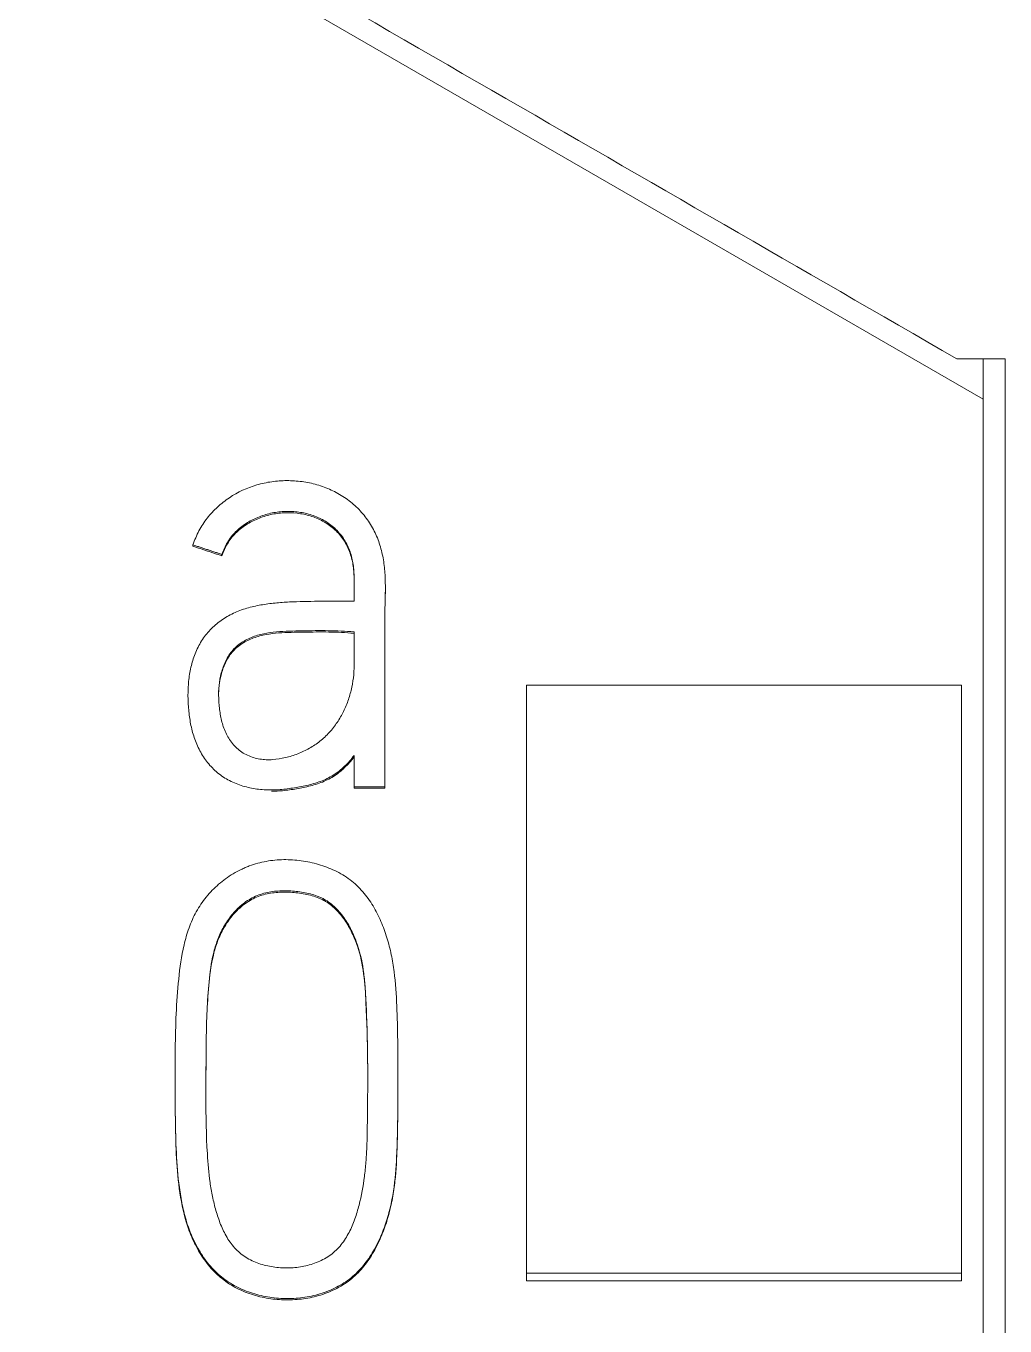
# Model space of a CAD drawing. Header units: millimetres. Extents: x 1359 to 3577, y 1336 to 3557.
# Drawn here: x 2715.57 to 2720.07, y 3034.7 to 3040.67 of the extents above; entities that cross this region are included whole.
import ezdxf

# ---------------------------------------------------------------- set-up
doc = ezdxf.new("R2010")
doc.units = ezdxf.units.MM
doc.layers.add('000-PI-Oprema', color=30, linetype='Continuous', lineweight=5)

msp = doc.modelspace()

# ---------------------------------------------------------------- linework, layer by layer
at = {"layer": '000-PI-Oprema', "color": 0, "linetype": 'ByBlock', "lineweight": 0}
for p, q in [((2716.0213, 3041.2368), (2719.9713, 3038.9563)), ((2720.0713, 3039.142), (2719.8495, 3039.142)), ((2720.0713, 3039.142), (2719.8495, 3039.142)), ((2719.9713, 3039.142), (2719.9713, 3038.9563)), ((2719.9713, 3038.9563), (2719.9713, 2930.1412)), ((2716.3388, 3038.287), (2716.3388, 3038.2808)), ((2716.4719, 3038.2429), (2716.4719, 3038.2367)), ((2717.2231, 3038.0862), (2717.2231, 3038.0924)), ((2717.0794, 3037.887), (2717.0794, 3037.749)), ((2717.8713, 3034.9388), (2717.8713, 3037.6425)), ((2719.8713, 3037.6425), (2717.8713, 3037.6425)), ((2719.8713, 3034.9388), (2719.8713, 3037.6425)), ((2716.3159, 3037.5975), (2716.3159, 3037.5913)), ((2717.0794, 3037.3185), (2717.0794, 3037.1751)), ((2717.0794, 3037.1751), (2717.0794, 3037.1689)), ((2717.0794, 3037.1751), (2717.2209, 3037.1751)), ((2717.2209, 3037.1689), (2717.0794, 3037.1689)), ((2717.2209, 3037.1751), (2717.2209, 3037.1689)), ((2716.2565, 3035.843), (2716.2565, 3035.8368)), ((2717.2804, 3035.795), (2717.2804, 3035.8012)), ((2717.8713, 3034.9048), (2717.8713, 3034.9388)), ((2719.8713, 3034.9388), (2717.8713, 3034.9388)), ((2719.8713, 3034.9048), (2717.8713, 3034.9048)), ((2719.8713, 3034.9048), (2719.8713, 3034.9388))]:
    msp.add_line(p, q, dxfattribs=at)
for points in [[(2715.5713, 3041.6121), (2714.1452, 3040.7888), (2712.7192, 3039.9654), (2711.293, 3039.142)], [(2719.8495, 3039.142), (2718.4234, 3039.9654), (2716.9973, 3040.7888), (2715.5713, 3041.6121)], [(2717.2231, 3038.0862), (2717.2231, 3038.0594), (2717.2223, 3038.0327), (2717.2216, 3038.0059)]]:
    msp.add_open_spline(points, degree=3, dxfattribs=at)
for points, knots in [([(2720.0713, 3039.142), (2720.0713, 3036.0981), (2720.0713, 3026.5281), (2720.0713, 3012.3581), (2720.0713, 2997.7915), (2720.0713, 2983.5816), (2720.0713, 2969.2875), (2720.0713, 2953.801), (2720.0713, 2941.1615), (2720.0713, 2933.1965), (2720.0713, 2929.8557)], [0, 0, 0, 0, 0.083934, 0.263736, 0.389889, 0.484142, 0.653794, 0.78188, 0.908517, 1, 1, 1, 1]), ([(2717.2209, 3037.1751), (2717.2209, 3037.2678), (2717.2209, 3037.3606), (2717.2208, 3037.4998), (2717.2209, 3037.5462), (2717.2211, 3037.6389), (2717.2212, 3037.6853), (2717.2211, 3037.7549), (2717.221, 3037.7781), (2717.2207, 3037.8245), (2717.2202, 3037.8709), (2717.2202, 3037.9172), (2717.2205, 3037.9636), (2717.2209, 3037.9868), (2717.2228, 3038.0564), (2717.2242, 3038.1028), (2717.2203, 3038.1722), (2717.218, 3038.1952), (2717.2102, 3038.2413), (2717.2048, 3038.2639), (2717.191, 3038.3079), (2717.1825, 3038.3295), (2717.1668, 3038.3608), (2717.1611, 3038.3711), (2717.149, 3038.3909), (2717.1425, 3038.4004), (2717.1218, 3038.4282), (2717.1065, 3038.4454), (2717.0812, 3038.4695), (2717.0723, 3038.4772), (2717.0541, 3038.4919), (2717.0447, 3038.4987), (2717.0157, 3038.5181), (2716.9954, 3038.5294), (2716.9635, 3038.544), (2716.9526, 3038.5485), (2716.9307, 3038.5565), (2716.9196, 3038.5601), (2716.886, 3038.5697), (2716.8632, 3038.5745), (2716.8284, 3038.5792), (2716.8167, 3038.5804), (2716.7933, 3038.5819), (2716.7817, 3038.5823), (2716.7468, 3038.5822), (2716.7237, 3038.5805), (2716.6891, 3038.5756), (2716.6776, 3038.5735), (2716.6547, 3038.5685), (2716.6433, 3038.5656), (2716.5874, 3038.5491), (2716.5454, 3038.5297), (2716.4867, 3038.4907), (2716.4684, 3038.4764), (2716.4344, 3038.4452), (2716.4186, 3038.4282), (2716.3972, 3038.4007), (2716.3904, 3038.391), (2716.3777, 3038.3714), (2716.3602, 3038.3412), (2716.3465, 3038.3091), (2716.3388, 3038.287)], [0, 0, 0, 0, 0.125, 0.125, 0.1875, 0.1875, 0.25, 0.25, 0.28125, 0.28125, 0.3125, 0.34375, 0.34375, 0.375, 0.375, 0.4375, 0.4375, 0.46875, 0.46875, 0.5, 0.5, 0.53125, 0.53125, 0.546875, 0.546875, 0.5625, 0.5625, 0.59375, 0.59375, 0.609375, 0.609375, 0.625, 0.625, 0.65625, 0.65625, 0.671875, 0.671875, 0.6875, 0.6875, 0.71875, 0.71875, 0.734375, 0.734375, 0.75, 0.75, 0.78125, 0.78125, 0.796875, 0.796875, 0.8125, 0.8125, 0.875, 0.875, 0.90625, 0.90625, 0.9375, 0.9375, 0.953125, 0.953125, 0.96875, 1, 1, 1, 1]), ([(2716.4719, 3038.2429), (2716.4787, 3038.2623), (2716.487, 3038.2809), (2716.5025, 3038.3071), (2716.5083, 3038.3156), (2716.5209, 3038.332), (2716.5277, 3038.3396), (2716.5492, 3038.3613), (2716.5652, 3038.3739), (2716.5999, 3038.3962), (2716.6181, 3038.4056), (2716.6557, 3038.4212), (2716.6752, 3038.4274), (2716.7154, 3038.4366), (2716.7357, 3038.4394), (2716.7662, 3038.441), (2716.7764, 3038.4411), (2716.7968, 3038.4405), (2716.8072, 3038.4397), (2716.8378, 3038.4362), (2716.8578, 3038.4322), (2716.887, 3038.4235), (2716.8966, 3038.4201), (2716.9156, 3038.4124), (2716.925, 3038.408), (2716.9522, 3038.3935), (2716.969, 3038.3819), (2716.9921, 3038.3617), (2716.9995, 3038.3545), (2717.0133, 3038.3393), (2717.0262, 3038.3235), (2717.0371, 3038.3064), (2717.0471, 3038.2886), (2717.0516, 3038.2793), (2717.0633, 3038.2508), (2717.0689, 3038.2313), (2717.0747, 3038.2012), (2717.0761, 3038.191), (2717.0782, 3038.1706), (2717.0788, 3038.1604), (2717.0797, 3038.1298), (2717.0794, 3038.1094), (2717.0795, 3038.0685), (2717.0797, 3038.0481), (2717.0794, 3038.0277)], [0, 0, 0, 0, 0.0625, 0.0625, 0.09375, 0.09375, 0.125, 0.125, 0.1875, 0.1875, 0.25, 0.25, 0.3125, 0.3125, 0.375, 0.375, 0.40625, 0.40625, 0.4375, 0.4375, 0.5, 0.5, 0.53125, 0.53125, 0.5625, 0.5625, 0.625, 0.625, 0.65625, 0.65625, 0.6875, 0.71875, 0.71875, 0.75, 0.75, 0.8125, 0.8125, 0.84375, 0.84375, 0.875, 0.875, 0.9375, 0.9375, 1, 1, 1, 1]), ([(2717.0795, 3038.1144), (2717.0795, 3038.1241), (2717.0794, 3038.1339), (2717.0788, 3038.1538), (2717.0782, 3038.164), (2717.0762, 3038.1843), (2717.0747, 3038.1945), (2717.0691, 3038.2246), (2717.0635, 3038.2441), (2717.0519, 3038.2724), (2717.0475, 3038.2817), (2717.0375, 3038.2997), (2717.0265, 3038.3168), (2717.0138, 3038.3326), (2717.0001, 3038.3477), (2716.9928, 3038.3549), (2716.9695, 3038.3753), (2716.9528, 3038.3869), (2716.9258, 3038.4015), (2716.9164, 3038.4059), (2716.8973, 3038.4137), (2716.878, 3038.4205), (2716.8581, 3038.4254), (2716.838, 3038.4295), (2716.8278, 3038.4312), (2716.7971, 3038.4347), (2716.7767, 3038.4354), (2716.7461, 3038.4338), (2716.7359, 3038.4328), (2716.7155, 3038.43), (2716.7053, 3038.4281), (2716.6753, 3038.4213), (2716.6559, 3038.4151), (2716.6277, 3038.4034), (2716.6184, 3038.3991), (2716.6002, 3038.3897), (2716.5912, 3038.3845), (2716.5654, 3038.3678), (2716.5493, 3038.3552), (2716.5276, 3038.3334), (2716.5208, 3038.3256), (2716.5083, 3038.3095), (2716.4969, 3038.2926), (2716.4876, 3038.2745), (2716.4791, 3038.256), (2716.4753, 3038.2464), (2716.4719, 3038.2367)], [0, 0, 0, 0, 0.033132, 0.033132, 0.067663, 0.067663, 0.102194, 0.102194, 0.171256, 0.171256, 0.205787, 0.205787, 0.240318, 0.274849, 0.274849, 0.30938, 0.30938, 0.378442, 0.378442, 0.412973, 0.412973, 0.447504, 0.482035, 0.482035, 0.516566, 0.516566, 0.585628, 0.585628, 0.620159, 0.620159, 0.65469, 0.65469, 0.723752, 0.723752, 0.758283, 0.758283, 0.792814, 0.792814, 0.861876, 0.861876, 0.896407, 0.896407, 0.930938, 0.965469, 0.965469, 1, 1, 1, 1]), ([(2717.0794, 3038.0277), (2717.0353, 3038.0287), (2716.9913, 3038.0286), (2716.9252, 3038.028), (2716.9031, 3038.0277), (2716.8591, 3038.027), (2716.815, 3038.0262), (2716.771, 3038.024), (2716.727, 3038.0208), (2716.705, 3038.0186), (2716.6613, 3038.0128), (2716.6396, 3038.0091), (2716.6075, 3038.0017), (2716.5968, 3037.9989), (2716.5756, 3037.9927), (2716.5651, 3037.9891), (2716.5342, 3037.9775), (2716.5145, 3037.9682), (2716.4769, 3037.9463), (2716.459, 3037.9337), (2716.4253, 3037.9049), (2716.4101, 3037.8892), (2716.3834, 3037.855), (2716.3719, 3037.8364), (2716.3522, 3037.7968), (2716.3443, 3037.7765), (2716.3316, 3037.7348), (2716.3267, 3037.7136), (2716.3214, 3037.6811), (2716.32, 3037.6702), (2716.3178, 3037.6484), (2716.3155, 3037.6158), (2716.3157, 3037.5833), (2716.3179, 3037.54), (2716.3198, 3037.5184), (2716.3242, 3037.486), (2716.3259, 3037.4752), (2716.3301, 3037.4537), (2716.3325, 3037.4429), (2716.3407, 3037.4112), (2716.3475, 3037.3905), (2716.3604, 3037.3605), (2716.3651, 3037.3506), (2716.3755, 3037.3312), (2716.3811, 3037.3217), (2716.3991, 3037.2943), (2716.4126, 3037.2772), (2716.4354, 3037.2539), (2716.4434, 3037.2464), (2716.4604, 3037.2324), (2716.4694, 3037.2258), (2716.497, 3037.2078), (2716.5165, 3037.1978), (2716.5472, 3037.1855), (2716.5577, 3037.1818), (2716.5788, 3037.1754), (2716.5894, 3037.1726), (2716.6216, 3037.1657), (2716.6433, 3037.1627), (2716.6872, 3037.16), (2716.7094, 3037.1603), (2716.7533, 3037.1632), (2716.7751, 3037.1659), (2716.8184, 3037.1725), (2716.84, 3037.1764), (2716.8721, 3037.1837), (2716.8828, 3037.1864), (2716.904, 3037.1926), (2716.9146, 3037.196), (2716.9454, 3037.2075), (2716.9651, 3037.2168), (2716.993, 3037.2343), (2717.002, 3037.2407), (2717.0194, 3037.2544), (2717.0277, 3037.2617), (2717.0515, 3037.2845), (2717.066, 3037.301), (2717.0794, 3037.3185)], [0, 0, 0, 0, 0.0625, 0.0625, 0.09375, 0.09375, 0.125, 0.15625, 0.15625, 0.1875, 0.1875, 0.21875, 0.21875, 0.234375, 0.234375, 0.25, 0.25, 0.28125, 0.28125, 0.3125, 0.3125, 0.34375, 0.34375, 0.375, 0.375, 0.40625, 0.40625, 0.4375, 0.4375, 0.453125, 0.453125, 0.46875, 0.5, 0.5, 0.53125, 0.53125, 0.546875, 0.546875, 0.5625, 0.5625, 0.59375, 0.59375, 0.609375, 0.609375, 0.625, 0.625, 0.65625, 0.65625, 0.671875, 0.671875, 0.6875, 0.6875, 0.71875, 0.71875, 0.734375, 0.734375, 0.75, 0.75, 0.78125, 0.78125, 0.8125, 0.8125, 0.84375, 0.84375, 0.875, 0.875, 0.890625, 0.890625, 0.90625, 0.90625, 0.9375, 0.9375, 0.953125, 0.953125, 0.96875, 0.96875, 1, 1, 1, 1]), ([(2717.0794, 3037.749), (2717.0805, 3037.7095), (2717.077, 3037.6707), (2717.0669, 3037.623), (2717.0646, 3037.6136), (2717.0594, 3037.5946), (2717.0565, 3037.5852), (2717.047, 3037.5572), (2717.0395, 3037.5392), (2717.0224, 3037.5043), (2717.0127, 3037.4874), (2716.9964, 3037.4631), (2716.9906, 3037.4552), (2716.9785, 3037.4397), (2716.9721, 3037.432), (2716.9521, 3037.4102), (2716.9379, 3037.3968), (2716.9073, 3037.3727), (2716.8911, 3037.3618), (2716.8653, 3037.3472), (2716.8565, 3037.3426), (2716.8386, 3037.3342), (2716.8295, 3037.3303), (2716.802, 3037.3196), (2716.7832, 3037.3138), (2716.7448, 3037.3046), (2716.725, 3037.3013), (2716.6955, 3037.2992), (2716.6856, 3037.299), (2716.6658, 3037.2998), (2716.6559, 3037.3007), (2716.6265, 3037.3055), (2716.6076, 3037.3113), (2716.5805, 3037.3239), (2716.5719, 3037.3288), (2716.5555, 3037.3398), (2716.5479, 3037.3459), (2716.5333, 3037.3592), (2716.5265, 3037.3665), (2716.514, 3037.3818), (2716.5082, 3037.3898), (2716.4979, 3037.4065), (2716.4932, 3037.4153), (2716.485, 3037.4333), (2716.4814, 3037.4424), (2716.472, 3037.4702), (2716.4676, 3037.4893), (2716.4626, 3037.5184), (2716.4613, 3037.5282), (2716.4591, 3037.5477), (2716.4548, 3037.5964), (2716.4571, 3037.6449), (2716.4677, 3037.6933), (2716.4702, 3037.7029), (2716.4761, 3037.7217), (2716.4795, 3037.731), (2716.491, 3037.7582), (2716.5007, 3037.7759), (2716.5185, 3037.7995), (2716.5249, 3037.8069), (2716.5392, 3037.8208), (2716.5469, 3037.8272), (2716.563, 3037.8388), (2716.5714, 3037.844), (2716.5889, 3037.8535), (2716.598, 3037.8577), (2716.6256, 3037.869), (2716.6446, 3037.8746), (2716.6832, 3037.8829), (2716.703, 3037.8856), (2716.7426, 3037.8892), (2716.7624, 3037.8901), (2716.802, 3037.8912), (2716.8219, 3037.8915), (2716.8813, 3037.8925), (2716.9209, 3037.8932), (2717.0002, 3037.892), (2717.0398, 3037.8899), (2717.0794, 3037.887)], [0, 0, 0, 0, 0.0625, 0.0625, 0.078125, 0.078125, 0.09375, 0.09375, 0.125, 0.125, 0.15625, 0.15625, 0.171875, 0.171875, 0.1875, 0.1875, 0.21875, 0.21875, 0.25, 0.25, 0.265625, 0.265625, 0.28125, 0.28125, 0.3125, 0.3125, 0.34375, 0.34375, 0.359375, 0.359375, 0.375, 0.375, 0.40625, 0.40625, 0.421875, 0.421875, 0.4375, 0.4375, 0.453125, 0.453125, 0.46875, 0.46875, 0.484375, 0.484375, 0.5, 0.5, 0.53125, 0.53125, 0.546875, 0.546875, 0.5625, 0.625, 0.625, 0.640625, 0.640625, 0.65625, 0.65625, 0.6875, 0.6875, 0.703125, 0.703125, 0.71875, 0.71875, 0.734375, 0.734375, 0.75, 0.75, 0.78125, 0.78125, 0.8125, 0.8125, 0.84375, 0.84375, 0.875, 0.875, 0.9375, 0.9375, 1, 1, 1, 1]), ([(2717.0794, 3037.8808), (2717.0408, 3037.8836), (2717.0021, 3037.8857), (2716.925, 3037.887), (2716.8864, 3037.8864), (2716.8286, 3037.8854), (2716.8094, 3037.8852), (2716.7709, 3037.8843), (2716.7516, 3037.8835), (2716.7132, 3037.8806), (2716.694, 3037.8784), (2716.6653, 3037.873), (2716.6558, 3037.8709), (2716.6367, 3037.8658), (2716.6271, 3037.8628), (2716.599, 3037.8525), (2716.5811, 3037.844), (2716.5559, 3037.8278), (2716.5478, 3037.8218), (2716.5328, 3037.8088), (2716.5259, 3037.8018), (2716.5131, 3037.7866), (2716.5073, 3037.7785), (2716.4967, 3037.7616), (2716.492, 3037.7529), (2716.4836, 3037.7351), (2716.4799, 3037.7259), (2716.4734, 3037.7073), (2716.4705, 3037.6977), (2716.4601, 3037.6563), (2716.4567, 3037.6239), (2716.4567, 3037.5912)], [0, 0, 0, 0, 0.14645, 0.14645, 0.292901, 0.292901, 0.366126, 0.366126, 0.439351, 0.439351, 0.512576, 0.512576, 0.549189, 0.549189, 0.585802, 0.585802, 0.659027, 0.659027, 0.695639, 0.695639, 0.732252, 0.732252, 0.768865, 0.768865, 0.805477, 0.805477, 0.84209, 0.84209, 0.878702, 0.878702, 1, 1, 1, 1]), ([(2717.0794, 3037.3124), (2717.0661, 3037.2949), (2717.0517, 3037.2785), (2717.0281, 3037.2559), (2717.0199, 3037.2487), (2717.0028, 3037.2351), (2716.9937, 3037.2286), (2716.9659, 3037.211), (2716.9463, 3037.2017), (2716.9055, 3037.1864), (2716.8842, 3037.1804), (2716.8415, 3037.1705), (2716.8201, 3037.1666), (2716.777, 3037.1599), (2716.7441, 3037.1559), (2716.7108, 3037.1545), (2716.6993, 3037.1544)], [0, 0, 0, 0, 0.15321, 0.15321, 0.229815, 0.229815, 0.306419, 0.306419, 0.459629, 0.459629, 0.612839, 0.612839, 0.766049, 0.766049, 0.919258, 1, 1, 1, 1]), ([(2716.5976, 3036.8111), (2716.6231, 3036.8206), (2716.6491, 3036.8276), (2716.7019, 3036.8371), (2716.7287, 3036.8397), (2716.7831, 3036.8405), (2716.8101, 3036.8388), (2716.8633, 3036.8314), (2716.8897, 3036.8258), (2716.9418, 3036.8105), (2716.9671, 3036.8011), (2717.0035, 3036.7837), (2717.0153, 3036.7774), (2717.0385, 3036.7635), (2717.0498, 3036.7559), (2717.0822, 3036.7314), (2717.1016, 3036.713), (2717.1279, 3036.6827), (2717.1362, 3036.6722), (2717.152, 3036.6503), (2717.1594, 3036.639), (2717.1803, 3036.6046), (2717.1924, 3036.5808), (2717.2135, 3036.5318), (2717.2227, 3036.5067), (2717.2344, 3036.4682), (2717.238, 3036.4552), (2717.2446, 3036.4293), (2717.2534, 3036.3903), (2717.2682, 3036.299), (2717.2733, 3036.2201), (2717.2779, 3036.1147), (2717.2791, 3036.0619), (2717.2803, 3035.9563), (2717.2804, 3035.9034), (2717.2805, 3035.7977), (2717.2805, 3035.692), (2717.279, 3035.5864), (2717.2757, 3035.4809), (2717.2732, 3035.4282), (2717.2621, 3035.3232), (2717.2535, 3035.2709), (2717.2362, 3035.206), (2717.2325, 3035.193), (2717.2243, 3035.1673), (2717.2199, 3035.1546), (2717.2058, 3035.1168), (2717.1951, 3035.0922), (2717.1766, 3035.0563), (2717.17, 3035.0444), (2717.156, 3035.0213), (2717.1486, 3035.0101), (2717.1252, 3034.9774), (2717.1079, 3034.9571), (2717.0788, 3034.9293), (2717.0686, 3034.9206), (2717.0469, 3034.904), (2717.0357, 3034.8963), (2717.0011, 3034.8752), (2716.9769, 3034.8635), (2716.9388, 3034.8493), (2716.9258, 3034.845), (2716.8996, 3034.8378), (2716.8864, 3034.8347), (2716.8466, 3034.8271), (2716.8198, 3034.8242), (2716.7658, 3034.8222), (2716.7383, 3034.8232), (2716.6846, 3034.8292), (2716.6581, 3034.8341), (2716.6191, 3034.8447), (2716.6062, 3034.8487), (2716.5806, 3034.858), (2716.5679, 3034.8632), (2716.5311, 3034.8803), (2716.5078, 3034.8939), (2716.475, 3034.9178), (2716.4644, 3034.9264), (2716.4443, 3034.9447), (2716.4347, 3034.9543), (2716.4075, 3034.9842), (2716.3912, 3035.0058), (2716.3693, 3035.0401), (2716.3624, 3035.0518), (2716.3496, 3035.0756), (2716.3437, 3035.0876), (2716.3271, 3035.1242), (2716.3177, 3035.1493), (2716.3057, 3035.1878), (2716.3021, 3035.2008), (2716.2954, 3035.227), (2716.2924, 3035.2402), (2716.2842, 3035.2797), (2716.2799, 3035.3061), (2716.262, 3035.4385), (2716.2594, 3035.5451), (2716.2572, 3035.7051), (2716.2567, 3035.7584), (2716.2564, 3035.8652), (2716.2566, 3035.9186), (2716.258, 3036.0252), (2716.2592, 3036.0785), (2716.2639, 3036.1848), (2716.2676, 3036.2379), (2716.2785, 3036.3436), (2716.2856, 3036.3962), (2716.3039, 3036.4745), (2716.3113, 3036.5005), (2716.3252, 3036.5391), (2716.3303, 3036.5519), (2716.3414, 3036.5767), (2716.3475, 3036.5889), (2716.3672, 3036.6245), (2716.3824, 3036.6471), (2716.4085, 3036.6791), (2716.4177, 3036.6893), (2716.4367, 3036.7089), (2716.4466, 3036.7183), (2716.4774, 3036.745), (2716.4995, 3036.7611), (2716.535, 3036.7824), (2716.5472, 3036.7889), (2716.5658, 3036.7979), (2716.5752, 3036.8022), (2716.5847, 3036.8061), (2716.5911, 3036.8087), (2716.5944, 3036.81), (2716.5976, 3036.8111)], [0, 0, 0, 0, 0.015625, 0.015625, 0.03125, 0.03125, 0.046875, 0.046875, 0.0625, 0.0625, 0.078125, 0.078125, 0.085937, 0.085937, 0.09375, 0.09375, 0.109375, 0.109375, 0.117187, 0.117187, 0.125, 0.125, 0.140625, 0.140625, 0.15625, 0.15625, 0.164062, 0.164062, 0.171875, 0.1875, 0.21875, 0.21875, 0.25, 0.25, 0.28125, 0.28125, 0.3125, 0.34375, 0.34375, 0.375, 0.375, 0.40625, 0.40625, 0.414062, 0.414062, 0.421875, 0.421875, 0.4375, 0.4375, 0.445312, 0.445312, 0.453125, 0.453125, 0.46875, 0.46875, 0.476562, 0.476562, 0.484375, 0.484375, 0.5, 0.5, 0.507812, 0.507812, 0.515625, 0.515625, 0.53125, 0.53125, 0.546875, 0.546875, 0.5625, 0.5625, 0.570312, 0.570312, 0.578125, 0.578125, 0.59375, 0.59375, 0.601562, 0.601562, 0.609375, 0.609375, 0.625, 0.625, 0.632812, 0.632812, 0.640625, 0.640625, 0.65625, 0.65625, 0.664062, 0.664062, 0.671875, 0.671875, 0.6875, 0.6875, 0.75, 0.75, 0.78125, 0.78125, 0.8125, 0.8125, 0.84375, 0.84375, 0.875, 0.875, 0.90625, 0.90625, 0.921875, 0.921875, 0.929687, 0.929687, 0.9375, 0.9375, 0.953125, 0.953125, 0.960937, 0.960937, 0.96875, 0.96875, 0.984375, 0.984375, 0.992187, 0.992187, 0.996094, 0.998047, 0.998047, 1, 1, 1, 1]), ([(2716.9406, 3036.6588), (2716.9605, 3036.6479), (2716.9782, 3036.6343), (2717.0101, 3036.6032), (2717.0245, 3036.5855), (2717.0496, 3036.5486), (2717.0605, 3036.5292), (2717.0797, 3036.489), (2717.0881, 3036.4681), (2717.1093, 3036.4046), (2717.1181, 3036.3613), (2717.1267, 3036.2953), (2717.1287, 3036.2731), (2717.132, 3036.2287), (2717.1331, 3036.2064), (2717.1384, 3036.0952), (2717.141, 3036.0062), (2717.1425, 3035.8282), (2717.1416, 3035.7391), (2717.1401, 3035.6055), (2717.1392, 3035.5387), (2717.1354, 3035.472), (2717.1319, 3035.4275), (2717.1297, 3035.4053), (2717.1213, 3035.3391), (2717.1133, 3035.2955), (2717.0967, 3035.231), (2717.0903, 3035.2097), (2717.0752, 3035.1675), (2717.0665, 3035.1469), (2717.051, 3035.1172), (2717.0455, 3035.1075), (2717.0334, 3035.0886), (2717.0269, 3035.0794), (2717.006, 3035.0531), (2716.9901, 3035.0374), (2716.963, 3035.0172), (2716.9534, 3035.0111), (2716.9339, 3035.0002), (2716.9238, 3034.9953), (2716.9032, 3034.9866), (2716.8925, 3034.9828), (2716.8709, 3034.9763), (2716.86, 3034.9736), (2716.8272, 3034.9669), (2716.805, 3034.9644), (2716.7713, 3034.9633), (2716.76, 3034.9634), (2716.7375, 3034.9645), (2716.7264, 3034.9655), (2716.6932, 3034.9699), (2716.6713, 3034.9745), (2716.6392, 3034.9848), (2716.6286, 3034.9888), (2716.608, 3034.9979), (2716.5881, 3035.0081), (2716.5695, 3035.0206), (2716.5516, 3035.0345), (2716.5433, 3035.0421), (2716.5278, 3035.0581), (2716.5206, 3035.0667), (2716.5073, 3035.0846), (2716.501, 3035.094), (2716.4838, 3035.1229), (2716.4743, 3035.143), (2716.4577, 3035.1842), (2716.4507, 3035.2053), (2716.4383, 3035.2483), (2716.433, 3035.2699), (2716.424, 3035.3132), (2716.413, 3035.3783), (2716.4075, 3035.4438), (2716.3994, 3035.5749), (2716.3982, 3035.6627), (2716.3981, 3035.7945), (2716.3984, 3035.8384), (2716.3988, 3035.9263), (2716.399, 3035.9702), (2716.4003, 3036.0581), (2716.4013, 3036.102), (2716.4053, 3036.1898), (2716.4082, 3036.2337), (2716.4167, 3036.3212), (2716.4224, 3036.3648), (2716.4352, 3036.4183), (2716.4381, 3036.429), (2716.4444, 3036.4501), (2716.4479, 3036.4604), (2716.4594, 3036.4912), (2716.4685, 3036.511), (2716.4901, 3036.5493), (2716.5026, 3036.5678), (2716.5303, 3036.6019), (2716.5456, 3036.6177), (2716.5712, 3036.639), (2716.5801, 3036.6457), (2716.5986, 3036.6578), (2716.6082, 3036.6633), (2716.628, 3036.6729), (2716.6383, 3036.677), (2716.6595, 3036.6841), (2716.6702, 3036.687), (2716.7026, 3036.6939), (2716.7245, 3036.6962), (2716.7578, 3036.6971), (2716.769, 3036.697), (2716.7911, 3036.696), (2716.8021, 3036.6952), (2716.8351, 3036.6918), (2716.8569, 3036.6884), (2716.8891, 3036.6801), (2716.8998, 3036.6767), (2716.9154, 3036.6708), (2716.9231, 3036.6676), (2716.9307, 3036.664), (2716.9357, 3036.6615), (2716.9381, 3036.6602), (2716.9406, 3036.6588)], [0, 0, 0, 0, 0.015625, 0.015625, 0.03125, 0.03125, 0.046875, 0.046875, 0.0625, 0.0625, 0.09375, 0.09375, 0.109375, 0.109375, 0.125, 0.125, 0.1875, 0.1875, 0.25, 0.25, 0.28125, 0.296875, 0.296875, 0.3125, 0.3125, 0.34375, 0.34375, 0.359375, 0.359375, 0.375, 0.375, 0.382813, 0.382813, 0.390625, 0.390625, 0.40625, 0.40625, 0.414063, 0.414063, 0.421875, 0.421875, 0.429688, 0.429688, 0.4375, 0.4375, 0.453125, 0.453125, 0.460938, 0.460938, 0.46875, 0.46875, 0.484375, 0.484375, 0.492188, 0.492188, 0.5, 0.507813, 0.507813, 0.515625, 0.515625, 0.523438, 0.523438, 0.53125, 0.53125, 0.546875, 0.546875, 0.5625, 0.5625, 0.578125, 0.578125, 0.59375, 0.625, 0.625, 0.6875, 0.6875, 0.71875, 0.71875, 0.75, 0.75, 0.78125, 0.78125, 0.8125, 0.8125, 0.84375, 0.84375, 0.851563, 0.851563, 0.859375, 0.859375, 0.875, 0.875, 0.890625, 0.890625, 0.90625, 0.90625, 0.914063, 0.914063, 0.921875, 0.921875, 0.929688, 0.929688, 0.9375, 0.9375, 0.953125, 0.953125, 0.960938, 0.960938, 0.96875, 0.96875, 0.984375, 0.984375, 0.992188, 0.992188, 0.996094, 0.998047, 0.998047, 1, 1, 1, 1]), ([(2716.9406, 3036.6527), (2716.9207, 3036.6636), (2716.8998, 3036.6711), (2716.8675, 3036.6795), (2716.8566, 3036.6817), (2716.8346, 3036.6854), (2716.8234, 3036.6869), (2716.7899, 3036.6902), (2716.7677, 3036.6913), (2716.7233, 3036.6899), (2716.7012, 3036.6875), (2716.6681, 3036.6803), (2716.6572, 3036.6773), (2716.636, 3036.67), (2716.6257, 3036.6657), (2716.6057, 3036.6557), (2716.596, 3036.65), (2716.5772, 3036.6374), (2716.5683, 3036.6305), (2716.5512, 3036.616), (2716.5431, 3036.6083), (2716.5276, 3036.592), (2716.5202, 3036.5835), (2716.4993, 3036.557), (2716.4871, 3036.5384), (2716.4712, 3036.5091), (2716.4662, 3036.4991), (2716.4572, 3036.4787), (2716.453, 3036.4682), (2716.4417, 3036.4365), (2716.4357, 3036.4151), (2716.4211, 3036.3504), (2716.4157, 3036.3065), (2716.4075, 3036.2184), (2716.4047, 3036.174), (2716.401, 3036.0854), (2716.4, 3036.0411), (2716.3989, 3035.9525), (2716.3988, 3035.9082), (2716.3984, 3035.8251), (2716.3982, 3035.7864), (2716.3982, 3035.7476)], [0, 0, 0, 0, 0.050638, 0.050638, 0.075957, 0.075957, 0.101276, 0.101276, 0.151914, 0.151914, 0.202552, 0.202552, 0.227871, 0.227871, 0.25319, 0.25319, 0.278509, 0.278509, 0.303828, 0.303828, 0.329147, 0.329147, 0.354466, 0.354466, 0.405104, 0.405104, 0.430423, 0.430423, 0.455742, 0.455742, 0.50638, 0.50638, 0.607656, 0.607656, 0.708933, 0.708933, 0.810209, 0.810209, 0.911485, 0.911485, 1, 1, 1, 1]), ([(2717.142, 3035.8431), (2717.142, 3035.8682), (2717.1419, 3035.8934), (2717.1408, 3036.0067), (2717.1382, 3036.095), (2717.1318, 3036.2272), (2717.1292, 3036.2712), (2717.1175, 3036.3589), (2717.1083, 3036.4018), (2717.0873, 3036.4638), (2717.0792, 3036.4841), (2717.0648, 3036.514), (2717.0596, 3036.5239), (2717.0486, 3036.5432), (2717.0369, 3036.562), (2717.0236, 3036.5797), (2717.0095, 3036.5967), (2717.002, 3036.605), (2716.9859, 3036.6205), (2716.9775, 3036.6278), (2716.9642, 3036.6378), (2716.9597, 3036.641), (2716.9503, 3036.6471), (2716.9456, 3036.6499), (2716.9406, 3036.6527)], [0, 0, 0, 0, 0.086827, 0.086827, 0.391218, 0.391218, 0.543414, 0.543414, 0.695609, 0.695609, 0.771707, 0.771707, 0.809756, 0.809756, 0.847805, 0.885853, 0.885853, 0.923902, 0.923902, 0.961951, 0.961951, 0.980976, 0.980976, 1, 1, 1, 1]), ([(2716.2565, 3035.8368), (2716.2565, 3035.7741), (2716.257, 3035.7114), (2716.2586, 3035.5952), (2716.2596, 3035.5418), (2716.2647, 3035.435), (2716.2689, 3035.3816), (2716.2831, 3035.2752), (2716.2932, 3035.2227), (2716.3129, 3035.1585), (2716.3172, 3035.1458), (2716.3265, 3035.1206), (2716.3316, 3035.1082), (2716.3479, 3035.0717), (2716.3604, 3035.0482), (2716.3817, 3035.0144), (2716.3892, 3035.0034), (2716.4053, 3034.9818), (2716.4138, 3034.9713), (2716.4408, 3034.9411), (2716.4603, 3034.9229), (2716.4925, 3034.8987), (2716.5037, 3034.8912), (2716.5269, 3034.8771), (2716.5389, 3034.8707), (2716.5753, 3034.8533), (2716.6005, 3034.8439), (2716.6395, 3034.8328), (2716.6528, 3034.8297), (2716.6793, 3034.8244), (2716.6926, 3034.8223), (2716.7327, 3034.8174), (2716.7596, 3034.8161), (2716.8002, 3034.8171), (2716.8138, 3034.818), (2716.8406, 3034.8207), (2716.8539, 3034.8225), (2716.8934, 3034.8296), (2716.9193, 3034.8363), (2716.9574, 3034.8498), (2716.97, 3034.855), (2716.9946, 3034.8664), (2717.0065, 3034.8726), (2717.0413, 3034.8931), (2717.063, 3034.9089), (2717.093, 3034.9364), (2717.1025, 3034.9461), (2717.1204, 3034.9663), (2717.1372, 3034.9872), (2717.1523, 3035.0095), (2717.1666, 3035.0324), (2717.1733, 3035.0442), (2717.1922, 3035.0799), (2717.2031, 3035.1043), (2717.2223, 3035.154), (2717.2305, 3035.1794), (2717.2448, 3035.2311), (2717.2507, 3035.2574), (2717.2603, 3035.3102), (2717.2641, 3035.3366), (2717.2728, 3035.416), (2717.2754, 3035.4691), (2717.2789, 3035.5755), (2717.2797, 3035.6287), (2717.2804, 3035.7196), (2717.2804, 3035.7573), (2717.2804, 3035.795)], [0, 0, 0, 0, 0.073866, 0.073866, 0.136839, 0.136839, 0.199811, 0.199811, 0.262783, 0.262783, 0.278526, 0.278526, 0.29427, 0.29427, 0.325756, 0.325756, 0.341499, 0.341499, 0.357242, 0.357242, 0.388728, 0.388728, 0.404471, 0.404471, 0.420214, 0.420214, 0.4517, 0.4517, 0.467443, 0.467443, 0.483186, 0.483186, 0.514673, 0.514673, 0.530416, 0.530416, 0.546159, 0.546159, 0.577645, 0.577645, 0.593388, 0.593388, 0.609131, 0.609131, 0.640617, 0.640617, 0.65636, 0.65636, 0.672103, 0.687846, 0.687846, 0.703589, 0.703589, 0.735076, 0.735076, 0.766562, 0.766562, 0.798048, 0.798048, 0.829534, 0.829534, 0.892506, 0.892506, 0.955479, 0.955479, 1, 1, 1, 1])]:
    msp.add_open_spline(points, degree=3, knots=knots, dxfattribs=at)
for points, weights in [([(2716.3388, 3038.287), (2716.4054, 3038.265), (2716.4719, 3038.2429)], [0.499999970269, 0.500000029731, 0.499999970269]), ([(2716.4719, 3038.2367), (2716.4054, 3038.2588), (2716.3388, 3038.2808)], [0.499999611809, 0.500000388191, 0.499999611809])]:
    msp.add_rational_spline(points, weights, degree=2, dxfattribs=at)

doc.saveas('drawing.dxf')
